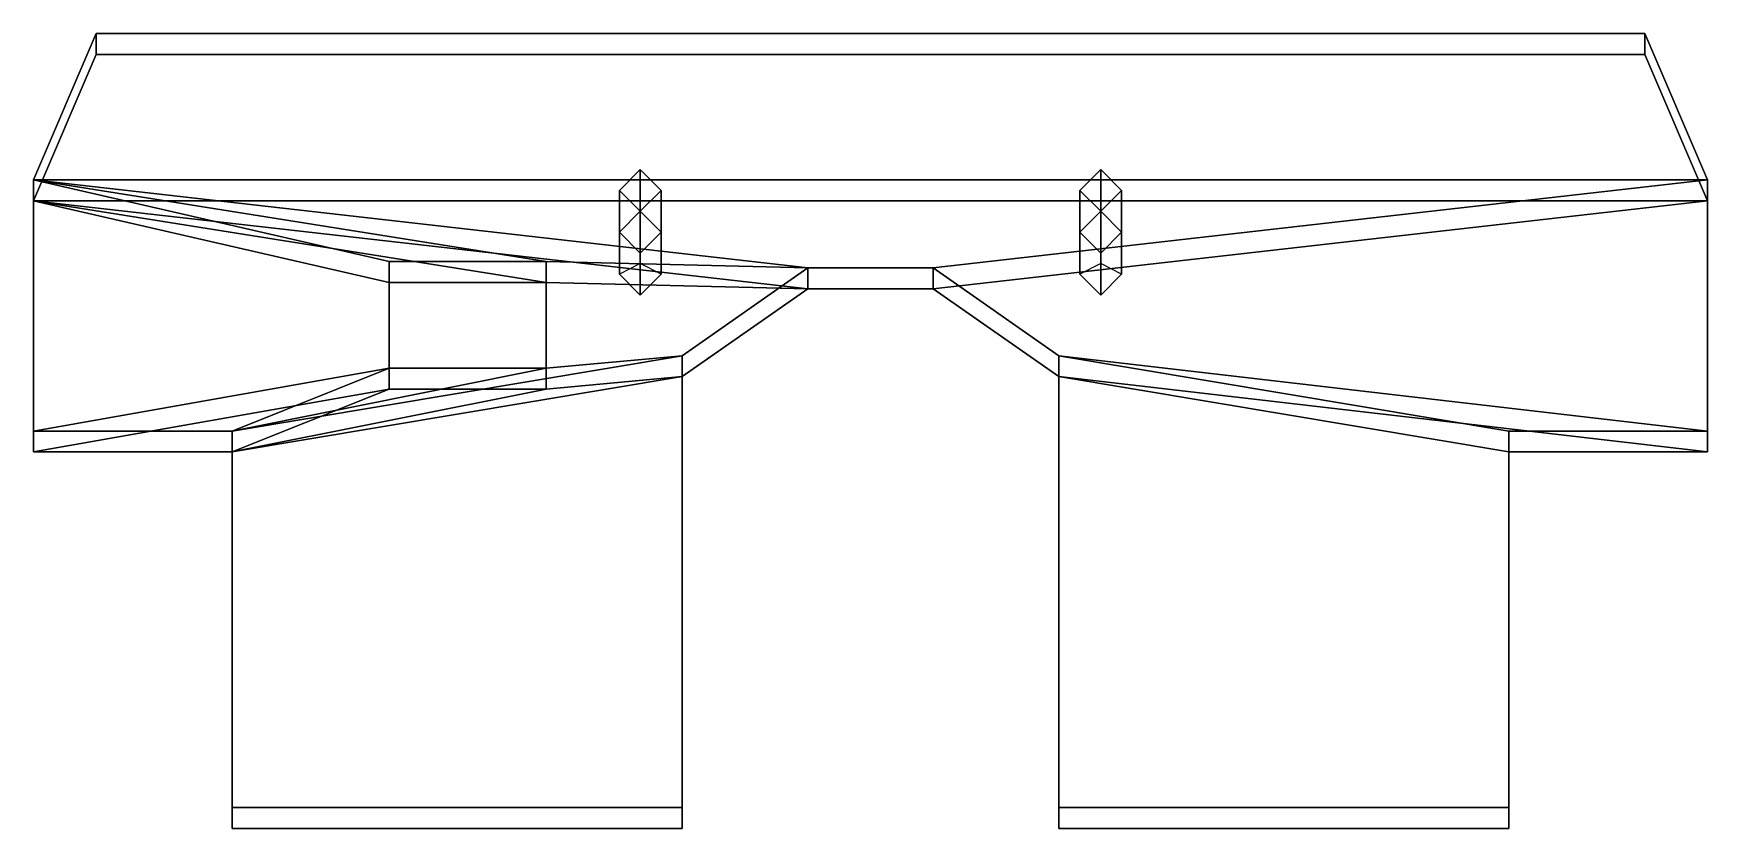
# Model space of a CAD drawing. Extents: x -0.8 to 0.8, y -0.43 to 0.33.
import ezdxf

# ---------------------------------------------------------------- set-up
doc = ezdxf.new("R2010")
doc.units = 0
doc.layers.add('SHIELD', color=6, linetype='CONTINUOUS')

msp = doc.modelspace()

# ---------------------------------------------------------------- linework, layer by layer
at = {"layer": 'SHIELD'}
for points in [[(-0.74, 0.33, 1.04), (-0.8, 0.19, 0.91), (0.8, 0.19, 0.91), (0.74, 0.33, 1.04)], [(-0.74, 0.31, 1.04), (-0.8, 0.17, 0.91), (-0.8, 0.19, 0.91), (-0.74, 0.33, 1.04)], [(0.74, 0.33, 1.04), (0.74, 0.31, 1.04), (-0.74, 0.31, 1.04), (-0.74, 0.33, 1.04)], [(0.8, 0.19, 0.91), (0.8, 0.17, 0.91), (0.74, 0.31, 1.04), (0.74, 0.33, 1.04)], [(0.74, 0.31, 1.04), (0.8, 0.17, 0.91), (-0.8, 0.17, 0.91), (-0.74, 0.31, 1.04)], [(-0.24, 0.18, 0.3), (-0.22, 0.2, 0.31), (-0.22, 0.16, 0.76), (-0.24, 0.14, 0.74)], [(-0.22, 0.2, 0.31), (-0.2, 0.18, 0.3), (-0.2, 0.14, 0.74), (-0.22, 0.16, 0.76)], [(0.2, 0.18, 0.3), (0.22, 0.2, 0.31), (0.22, 0.16, 0.76), (0.2, 0.14, 0.74)], [(0.22, 0.2, 0.31), (0.24, 0.18, 0.3), (0.24, 0.14, 0.74), (0.22, 0.16, 0.76)], [(-0.8, 0.19, 0.91), (-0.06, 0.106, 0.77), (0.06, 0.106, 0.77), (0.8, 0.19, 0.91)], [(-0.8, 0.17, 0.91), (-0.8, -0.07, 0.51), (-0.8, -0.05, 0.51), (-0.8, 0.19, 0.91)], [(-0.8, 0.19, 0.91), (-0.8, -0.05, 0.51), (-0.46, 0.01, 0.61), (-0.46, 0.112, 0.78)], [(-0.8, 0.19, 0.91), (-0.46, 0.112, 0.78), (-0.31, 0.112, 0.78)], [(-0.8, 0.19, 0.91), (-0.31, 0.112, 0.78), (-0.06, 0.106, 0.77)], [(-0.22, 0.16, 0.29), (-0.24, 0.18, 0.3), (-0.24, 0.14, 0.74), (-0.22, 0.12, 0.72)], [(-0.2, 0.18, 0.3), (-0.22, 0.16, 0.29), (-0.22, 0.12, 0.72), (-0.2, 0.14, 0.74)], [(0.06, 0.106, 0.77), (0.18, 0.022, 0.63), (0.8, -0.05, 0.51), (0.8, 0.19, 0.91)], [(0.22, 0.16, 0.29), (0.2, 0.18, 0.3), (0.2, 0.14, 0.74), (0.22, 0.12, 0.72)], [(0.24, 0.18, 0.3), (0.22, 0.16, 0.29), (0.22, 0.12, 0.72), (0.24, 0.14, 0.74)], [(0.8, -0.05, 0.51), (0.8, -0.07, 0.51), (0.8, 0.17, 0.91), (0.8, 0.19, 0.91)], [(0.8, 0.17, 0.91), (0.06, 0.086, 0.77), (-0.06, 0.086, 0.77), (-0.8, 0.17, 0.91)], [(-0.46, 0.092, 0.78), (-0.46, -0.01, 0.61), (-0.8, -0.07, 0.51), (-0.8, 0.17, 0.91)], [(-0.31, 0.092, 0.78), (-0.31, 0.092, 0.78), (-0.46, 0.092, 0.78), (-0.8, 0.17, 0.91)], [(-0.06, 0.086, 0.77), (-0.06, 0.086, 0.77), (-0.31, 0.092, 0.78), (-0.8, 0.17, 0.91)], [(0.8, 0.17, 0.91), (0.8, -0.07, 0.51), (0.18, 0.002, 0.63), (0.06, 0.086, 0.77)], [(-0.24, 0.14, 0.74), (-0.22, 0.16, 0.76), (-0.22, 0.11, 0.78), (-0.24, 0.1, 0.76)], [(-0.22, 0.16, 0.76), (-0.2, 0.14, 0.74), (-0.2, 0.1, 0.76), (-0.22, 0.11, 0.78)], [(0.2, 0.14, 0.74), (0.22, 0.16, 0.76), (0.22, 0.11, 0.78), (0.2, 0.1, 0.76)], [(0.22, 0.16, 0.76), (0.24, 0.14, 0.74), (0.24, 0.1, 0.76), (0.22, 0.11, 0.78)], [(-0.22, 0.12, 0.72), (-0.24, 0.14, 0.74), (-0.24, 0.1, 0.76), (-0.22, 0.08, 0.74)], [(-0.2, 0.14, 0.74), (-0.22, 0.12, 0.72), (-0.22, 0.08, 0.74), (-0.2, 0.1, 0.76)], [(0.22, 0.12, 0.72), (0.2, 0.14, 0.74), (0.2, 0.1, 0.76), (0.22, 0.08, 0.74)], [(0.24, 0.14, 0.74), (0.22, 0.12, 0.72), (0.22, 0.08, 0.74), (0.24, 0.1, 0.76)], [(-0.46, 0.112, 0.78), (-0.46, 0.01, 0.61), (-0.46, -0.01, 0.61), (-0.46, 0.092, 0.78)], [(-0.31, 0.112, 0.78), (-0.46, 0.112, 0.78), (-0.46, 0.092, 0.78), (-0.31, 0.092, 0.78)], [(-0.31, 0.112, 0.78), (-0.31, 0.01, 0.61), (-0.18, 0.022, 0.63), (-0.06, 0.106, 0.77)], [(-0.31, 0.01, 0.61), (-0.31, 0.112, 0.78), (-0.31, 0.092, 0.78), (-0.31, -0.01, 0.61)], [(-0.18, 0.022, 0.63), (-0.18, 0.002, 0.63), (-0.06, 0.086, 0.77), (-0.06, 0.106, 0.77)], [(-0.06, 0.106, 0.77), (-0.06, 0.086, 0.77), (0.06, 0.086, 0.77), (0.06, 0.106, 0.77)], [(0.06, 0.086, 0.77), (0.18, 0.002, 0.63), (0.18, 0.022, 0.63), (0.06, 0.106, 0.77)], [(-0.06, 0.086, 0.77), (-0.18, 0.002, 0.63), (-0.31, -0.01, 0.61), (-0.31, 0.092, 0.78)], [(-0.61, -0.05, 0.51), (-0.61, -0.41, -0.09), (-0.18, -0.41, -0.09), (-0.18, 0.022, 0.63)], [(-0.31, 0.01, 0.61), (-0.31, 0.01, 0.61), (-0.61, -0.05, 0.51), (-0.18, 0.022, 0.63)], [(-0.18, -0.41, -0.09), (-0.18, -0.43, -0.09), (-0.18, 0.002, 0.63), (-0.18, 0.022, 0.63)], [(0.18, 0.022, 0.63), (0.18, -0.41, -0.09), (0.61, -0.41, -0.09), (0.61, -0.05, 0.51)], [(0.18, 0.002, 0.63), (0.18, -0.43, -0.09), (0.18, -0.41, -0.09), (0.18, 0.022, 0.63)], [(0.18, 0.022, 0.63), (0.61, -0.05, 0.51), (0.8, -0.05, 0.51)], [(-0.8, -0.05, 0.51), (-0.8, -0.05, 0.51), (-0.61, -0.05, 0.51), (-0.46, 0.01, 0.61)], [(-0.46, 0.01, 0.61), (-0.46, 0.01, 0.61), (-0.61, -0.05, 0.51), (-0.31, 0.01, 0.61)], [(-0.18, 0.002, 0.63), (-0.18, -0.43, -0.09), (-0.61, -0.43, -0.09), (-0.61, -0.07, 0.51)], [(-0.18, 0.002, 0.63), (-0.61, -0.07, 0.51), (-0.31, -0.01, 0.61)], [(-0.46, 0.01, 0.61), (-0.31, 0.01, 0.61), (-0.31, -0.01, 0.61), (-0.46, -0.01, 0.61)], [(0.61, -0.07, 0.51), (0.61, -0.43, -0.09), (0.18, -0.43, -0.09), (0.18, 0.002, 0.63)], [(0.8, -0.07, 0.51), (0.8, -0.07, 0.51), (0.61, -0.07, 0.51), (0.18, 0.002, 0.63)], [(-0.46, -0.01, 0.61), (-0.61, -0.07, 0.51), (-0.8, -0.07, 0.51)], [(-0.31, -0.01, 0.61), (-0.61, -0.07, 0.51), (-0.46, -0.01, 0.61)], [(-0.8, -0.07, 0.51), (-0.8, -0.07, 0.51), (-0.8, -0.05, 0.51)], [(-0.8, -0.05, 0.51), (-0.8, -0.07, 0.51), (-0.61, -0.07, 0.51), (-0.61, -0.05, 0.51)], [(-0.61, -0.07, 0.51), (-0.61, -0.43, -0.09), (-0.61, -0.41, -0.09), (-0.61, -0.05, 0.51)], [(0.61, -0.41, -0.09), (0.61, -0.43, -0.09), (0.61, -0.07, 0.51), (0.61, -0.05, 0.51)], [(0.61, -0.05, 0.51), (0.61, -0.07, 0.51), (0.8, -0.07, 0.51), (0.8, -0.05, 0.51)], [(0.8, -0.05, 0.51), (0.8, -0.07, 0.51), (0.8, -0.07, 0.51), (0.8, -0.05, 0.51)], [(-0.61, -0.41, -0.09), (-0.61, -0.43, -0.09), (-0.18, -0.43, -0.09), (-0.18, -0.41, -0.09)], [(0.18, -0.41, -0.09), (0.18, -0.43, -0.09), (0.61, -0.43, -0.09), (0.61, -0.41, -0.09)]]:
    msp.add_3dface(points, dxfattribs=at)

doc.saveas('drawing.dxf')
